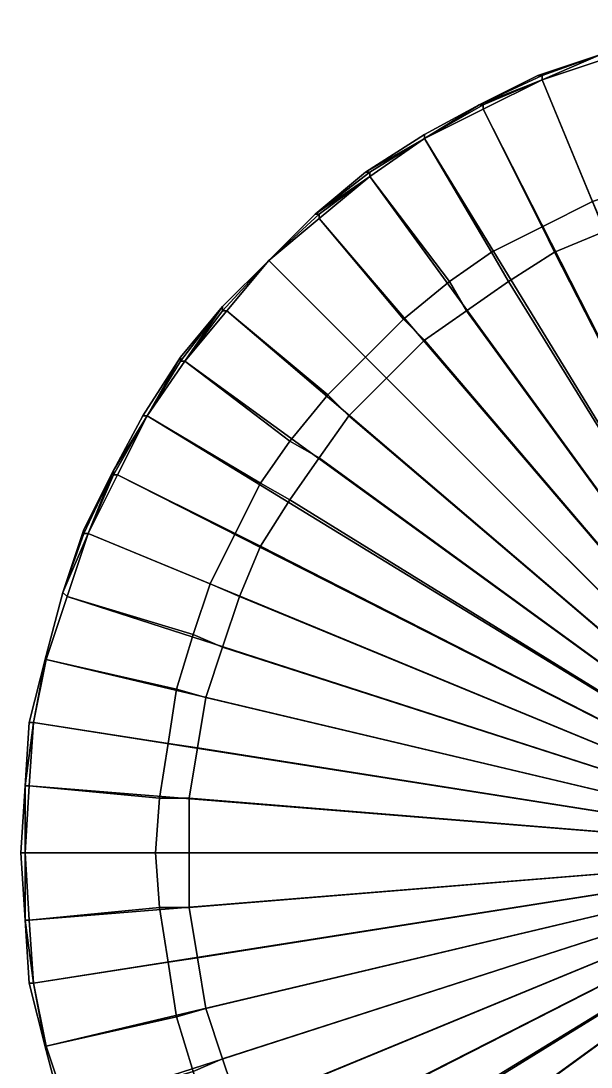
# Model space of a CAD drawing. Extents: x -0.07 to 0.07, y -0.02 to 0.076.
# Drawn here: x -0.02 to -0.00643, y -0.0051 to 0.0198 of the extents above; entities that cross this region are included whole.
import ezdxf

# ---------------------------------------------------------------- set-up
doc = ezdxf.new("R2010")
doc.units = 0
doc.layers.add('CHIP_2', color=7, linetype='CONTINUOUS')
doc.layers.add('ZYLINDER_REF', color=7, linetype='CONTINUOUS')

msp = doc.modelspace()

# ---------------------------------------------------------------- meshes
at = {"layer": 'CHIP_2'}
mesh = msp.add_polyface(dxfattribs=at)
corners = [(-0.0031, 0.0197), (-0.0031, 0.0197), (-0.0047, 0.0194), (-0.0047, 0.0194), (-0.0031, 0.0197), (-0.0047, 0.0194), (-0.0037, 0.0156), (-0.0039, 0.0163), (-0.0052, 0.0159), (-0.0049, 0.0152), (-0.0046, 0.0194), (-0.0061, 0.0189), (-0.0062, 0.019), (-0.0062, 0.019), (-0.0062, 0.019), (-0.0047, 0.0194, 0.0001), (-0.0062, 0.019, 0.0001), (-0.0047, 0.0194, 0.0001), (-0.0062, 0.019, 0.0001), (-0.0047, 0.0194, 0.0029), (-0.0062, 0.019, 0.0029), (-0.0047, 0.0194, 0.0029), (-0.0062, 0.019, 0.0029), (-0.0047, 0.0194, 0.003), (-0.0062, 0.019, 0.003), (-0.0047, 0.0194, 0.003), (-0.0062, 0.019, 0.003), (-0.0047, 0.0194, 0.003), (-0.0062, 0.019, 0.003), (-0.0046, 0.0194, 0.003), (-0.0061, 0.0189, 0.003), (-0.0039, 0.0163, 0.003), (-0.0052, 0.0159, 0.003), (-0.0037, 0.0156, 0.003), (-0.0049, 0.0152, 0.003), (-0.0064, 0.0155), (-0.0061, 0.0148), (-0.0076, 0.0184), (-0.0076, 0.0184), (-0.0076, 0.0184), (-0.0076, 0.0185), (-0.0077, 0.0185, 0.0001), (-0.0077, 0.0185, 0.0001), (-0.0077, 0.0185, 0.0029), (-0.0077, 0.0185, 0.0029), (-0.0076, 0.0185, 0.003), (-0.0076, 0.0184, 0.003), (-0.0076, 0.0184, 0.003), (-0.0076, 0.0184, 0.003), (-0.0064, 0.0155, 0.003), (-0.0061, 0.0148, 0.003), (-0.0076, 0.0149), (-0.0073, 0.0143), (-0.009, 0.0177), (-0.009, 0.0178), (-0.0091, 0.0178), (-0.009, 0.0178, 0.003), (-0.0091, 0.0178, 0.003), (-0.009, 0.0177, 0.003), (-0.0076, 0.0149, 0.003), (-0.0073, 0.0143, 0.003), (-0.0088, 0.0143), (-0.0084, 0.0136), (-0.0084, 0.0136, 0.003), (-0.0088, 0.0143, 0.003)]
mesh.append_faces([[corners[k] for k in face] for face in [(0, 1, 2, 3), (1, 4, 5, 2), (6, 7, 8, 9), (7, 10, 11, 8), (10, 3, 12, 11), (3, 2, 13, 12), (2, 5, 14, 13), (5, 15, 16, 14), (15, 17, 18, 16), (17, 19, 20, 18), (19, 21, 22, 20), (21, 23, 24, 22), (23, 25, 26, 24), (25, 27, 28, 26), (27, 29, 30, 28), (29, 31, 32, 30), (31, 33, 34, 32), (9, 8, 35, 36), (8, 11, 37, 35), (11, 12, 38, 37), (12, 13, 39, 38), (13, 14, 40, 39), (14, 16, 41, 40), (16, 18, 42, 41), (18, 20, 43, 42), (20, 22, 44, 43), (22, 24, 45, 44), (24, 26, 46, 45), (26, 28, 47, 46), (28, 30, 48, 47), (30, 32, 49, 48), (32, 34, 50, 49), (36, 35, 51, 52), (35, 37, 53, 51), (37, 38, 54, 53), (38, 39, 55, 54), (46, 47, 56, 57), (47, 48, 58, 56), (48, 49, 59, 58), (49, 50, 60, 59), (52, 51, 61, 62), (59, 60, 63, 64)]])
mesh = msp.add_polyface(dxfattribs=at)
corners = [(-0.0076, 0.0184), (-0.0076, 0.0185), (-0.0091, 0.0178), (-0.0091, 0.0178), (-0.0077, 0.0185, 0.0001), (-0.0091, 0.0178, 0.0001), (-0.0077, 0.0185, 0.0001), (-0.0091, 0.0178, 0.0001), (-0.0077, 0.0185, 0.0029), (-0.0091, 0.0178, 0.0029), (-0.0077, 0.0185, 0.0029), (-0.0091, 0.0178, 0.0029), (-0.0076, 0.0185, 0.003), (-0.0091, 0.0178, 0.003), (-0.0076, 0.0184, 0.003), (-0.0091, 0.0178, 0.003), (-0.0076, 0.0149), (-0.009, 0.0177), (-0.0104, 0.017), (-0.0088, 0.0143), (-0.009, 0.0178), (-0.0104, 0.017), (-0.0104, 0.017), (-0.0104, 0.017), (-0.0104, 0.017, 0.0001), (-0.0104, 0.0171, 0.0001), (-0.0104, 0.0171, 0.0029), (-0.0104, 0.017, 0.0029), (-0.0104, 0.017, 0.003), (-0.0104, 0.017, 0.003), (-0.009, 0.0178, 0.003), (-0.0104, 0.017, 0.003), (-0.009, 0.0177, 0.003), (-0.0104, 0.017, 0.003), (-0.0076, 0.0149, 0.003), (-0.0088, 0.0143, 0.003), (-0.0084, 0.0136), (-0.0098, 0.0136), (-0.0094, 0.0129), (-0.0117, 0.0161), (-0.0117, 0.0161), (-0.0117, 0.0161), (-0.0117, 0.0162), (-0.0118, 0.0162, 0.0001), (-0.0118, 0.0162, 0.0001), (-0.0118, 0.0162, 0.0029), (-0.0118, 0.0162, 0.0029), (-0.0117, 0.0162, 0.003), (-0.0117, 0.0161, 0.003), (-0.0117, 0.0161, 0.003), (-0.0117, 0.0161, 0.003), (-0.0098, 0.0136, 0.003), (-0.0084, 0.0136, 0.003), (-0.0094, 0.0129, 0.003), (-0.0109, 0.0127), (-0.0104, 0.0122), (-0.0129, 0.0151), (-0.0129, 0.0152), (-0.013, 0.0152), (-0.0129, 0.0152, 0.003), (-0.013, 0.0152, 0.003), (-0.0129, 0.0151, 0.003), (-0.0109, 0.0127, 0.003), (-0.0104, 0.0122, 0.003)]
mesh.append_faces([[corners[k] for k in face] for face in [(0, 1, 2, 3), (1, 4, 5, 2), (4, 6, 7, 5), (6, 8, 9, 7), (8, 10, 11, 9), (10, 12, 13, 11), (12, 14, 15, 13), (16, 17, 18, 19), (17, 20, 21, 18), (20, 3, 22, 21), (3, 2, 23, 22), (2, 5, 24, 23), (5, 7, 25, 24), (7, 9, 26, 25), (9, 11, 27, 26), (11, 13, 28, 27), (13, 15, 29, 28), (15, 30, 31, 29), (30, 32, 33, 31), (32, 34, 35, 33), (36, 19, 37, 38), (19, 18, 39, 37), (18, 21, 40, 39), (21, 22, 41, 40), (22, 23, 42, 41), (23, 24, 43, 42), (24, 25, 44, 43), (25, 26, 45, 44), (26, 27, 46, 45), (27, 28, 47, 46), (28, 29, 48, 47), (29, 31, 49, 48), (31, 33, 50, 49), (33, 35, 51, 50), (35, 52, 53, 51), (38, 37, 54, 55), (37, 39, 56, 54), (39, 40, 57, 56), (40, 41, 58, 57), (48, 49, 59, 60), (49, 50, 61, 59), (50, 51, 62, 61), (51, 53, 63, 62)]])
mesh = msp.add_polyface(dxfattribs=at)
corners = [(-0.0117, 0.0161), (-0.0117, 0.0162), (-0.013, 0.0152), (-0.013, 0.0152), (-0.0118, 0.0162, 0.0001), (-0.013, 0.0152, 0.0001), (-0.0118, 0.0162, 0.0001), (-0.013, 0.0152, 0.0001), (-0.0118, 0.0162, 0.0029), (-0.013, 0.0152, 0.0029), (-0.0118, 0.0162, 0.0029), (-0.013, 0.0152, 0.0029), (-0.0117, 0.0162, 0.003), (-0.013, 0.0152, 0.003), (-0.0117, 0.0161, 0.003), (-0.013, 0.0152, 0.003), (-0.0109, 0.0127), (-0.0129, 0.0151), (-0.0141, 0.0141), (-0.0118, 0.0118), (-0.0129, 0.0152), (-0.0141, 0.0141), (-0.0141, 0.0141), (-0.0141, 0.0141), (-0.0141, 0.0141, 0.0001), (-0.0141, 0.0141, 0.0001), (-0.0141, 0.0141, 0.0029), (-0.0141, 0.0141, 0.0029), (-0.0141, 0.0141, 0.003), (-0.0141, 0.0141, 0.003), (-0.0129, 0.0152, 0.003), (-0.0141, 0.0141, 0.003), (-0.0129, 0.0151, 0.003), (-0.0141, 0.0141, 0.003), (-0.0109, 0.0127, 0.003), (-0.0118, 0.0118, 0.003), (-0.0151, 0.0129), (-0.0127, 0.0109), (-0.0152, 0.0129), (-0.0152, 0.013), (-0.0152, 0.013), (-0.0152, 0.013, 0.0001), (-0.0152, 0.013, 0.0001), (-0.0152, 0.013, 0.0029), (-0.0152, 0.013, 0.0029), (-0.0152, 0.013, 0.003), (-0.0152, 0.013, 0.003), (-0.0152, 0.0129, 0.003), (-0.0151, 0.0129, 0.003), (-0.0127, 0.0109, 0.003), (-0.0161, 0.0117), (-0.0161, 0.0117), (-0.0162, 0.0117), (-0.0162, 0.0118, 0.0001), (-0.0162, 0.0118, 0.0001), (-0.0162, 0.0118, 0.0029), (-0.0162, 0.0118, 0.0029), (-0.0162, 0.0117, 0.003), (-0.0161, 0.0117, 0.003), (-0.0161, 0.0117, 0.003)]
mesh.append_faces([[corners[k] for k in face] for face in [(0, 1, 2, 3), (1, 4, 5, 2), (4, 6, 7, 5), (6, 8, 9, 7), (8, 10, 11, 9), (10, 12, 13, 11), (12, 14, 15, 13), (16, 17, 18, 19), (17, 20, 21, 18), (20, 3, 22, 21), (3, 2, 23, 22), (2, 5, 24, 23), (5, 7, 25, 24), (7, 9, 26, 25), (9, 11, 27, 26), (11, 13, 28, 27), (13, 15, 29, 28), (15, 30, 31, 29), (30, 32, 33, 31), (32, 34, 35, 33), (19, 18, 36, 37), (18, 21, 38, 36), (21, 22, 39, 38), (22, 23, 40, 39), (23, 24, 41, 40), (24, 25, 42, 41), (25, 26, 43, 42), (26, 27, 44, 43), (27, 28, 45, 44), (28, 29, 46, 45), (29, 31, 47, 46), (31, 33, 48, 47), (33, 35, 49, 48), (38, 39, 50, 51), (39, 40, 52, 50), (40, 41, 53, 52), (41, 42, 54, 53), (42, 43, 55, 54), (43, 44, 56, 55), (44, 45, 57, 56), (45, 46, 58, 57), (46, 47, 59, 58)]])
mesh = msp.add_polyface(dxfattribs=at)
corners = [(0, 0), (0, 0.016), (-0.0013, 0.016), (0, 0.016, 0.003), (0, 0, 0.003), (-0.0013, 0.016, 0.003), (-0.0025, 0.0158), (-0.0025, 0.0158, 0.003), (-0.0037, 0.0156), (-0.0037, 0.0156, 0.003), (-0.0049, 0.0152), (-0.0049, 0.0152, 0.003), (-0.0061, 0.0148), (-0.0061, 0.0148, 0.003), (-0.0073, 0.0143), (-0.0073, 0.0143, 0.003), (-0.0084, 0.0136), (-0.0084, 0.0136, 0.003), (-0.0094, 0.0129), (-0.0094, 0.0129, 0.003), (-0.0104, 0.0122), (-0.0104, 0.0122, 0.003), (-0.0113, 0.0113), (-0.0109, 0.0127), (-0.0118, 0.0118), (-0.0109, 0.0127, 0.003), (-0.0113, 0.0113, 0.003), (-0.0118, 0.0118, 0.003), (-0.0122, 0.0104), (-0.0122, 0.0104, 0.003), (-0.0127, 0.0109, 0.003), (-0.0129, 0.0094), (-0.0129, 0.0094, 0.003), (-0.0136, 0.0084), (-0.0136, 0.0084, 0.003), (-0.0143, 0.0073), (-0.0143, 0.0073, 0.003), (-0.0148, 0.0061), (-0.0148, 0.0061, 0.003), (-0.0152, 0.0049), (-0.0152, 0.0049, 0.003), (-0.0156, 0.0037), (-0.0156, 0.0037, 0.003), (-0.0158, 0.0025), (-0.0158, 0.0025, 0.003), (-0.016, 0.0013), (-0.016, 0.0013, 0.003), (-0.016, 0), (-0.016, 0, 0.003)]
mesh.append_faces([[corners[k] for k in face] for face in [(0, 1, 2, 2), (3, 4, 5, 5), (0, 2, 6, 6), (5, 4, 7, 7), (0, 6, 8, 8), (7, 4, 9, 9), (0, 8, 10, 10), (9, 4, 11, 11), (0, 10, 12, 12), (11, 4, 13, 13), (0, 12, 14, 14), (13, 4, 15, 15), (0, 14, 16, 16), (15, 4, 17, 17), (0, 16, 18, 18), (17, 4, 19, 19), (0, 18, 20, 20), (19, 4, 21, 21), (0, 20, 22, 22), (20, 23, 24, 22), (25, 21, 26, 27), (21, 4, 26, 26), (0, 22, 28, 28), (27, 26, 29, 30), (26, 4, 29, 29), (0, 28, 31, 31), (29, 4, 32, 32), (0, 31, 33, 33), (32, 4, 34, 34), (0, 33, 35, 35), (34, 4, 36, 36), (0, 35, 37, 37), (36, 4, 38, 38), (0, 37, 39, 39), (38, 4, 40, 40), (0, 39, 41, 41), (40, 4, 42, 42), (0, 41, 43, 43), (42, 4, 44, 44), (0, 43, 45, 45), (44, 4, 46, 46), (0, 45, 47, 47), (46, 4, 48, 48)]])
mesh = msp.add_polyface(dxfattribs=at)
corners = [(-0.0113, 0.0113), (-0.0118, 0.0118), (-0.0127, 0.0109), (-0.0122, 0.0104), (-0.0136, 0.0098), (-0.0129, 0.0094), (-0.0151, 0.0129), (-0.0161, 0.0117), (-0.0152, 0.0129), (-0.0161, 0.0117), (-0.0152, 0.0129, 0.003), (-0.0151, 0.0129, 0.003), (-0.0161, 0.0117, 0.003), (-0.0161, 0.0117, 0.003), (-0.0127, 0.0109, 0.003), (-0.0136, 0.0098, 0.003), (-0.0122, 0.0104, 0.003), (-0.0129, 0.0094, 0.003), (-0.0143, 0.0088), (-0.0136, 0.0084), (-0.017, 0.0104), (-0.017, 0.0104), (-0.0161, 0.0117), (-0.017, 0.0104), (-0.0162, 0.0117), (-0.017, 0.0104), (-0.0162, 0.0118, 0.0001), (-0.017, 0.0104, 0.0001), (-0.0162, 0.0118, 0.0001), (-0.0171, 0.0104, 0.0001), (-0.0162, 0.0118, 0.0029), (-0.0171, 0.0104, 0.0029), (-0.0162, 0.0118, 0.0029), (-0.017, 0.0104, 0.0029), (-0.0162, 0.0117, 0.003), (-0.017, 0.0104, 0.003), (-0.0161, 0.0117, 0.003), (-0.017, 0.0104, 0.003), (-0.017, 0.0104, 0.003), (-0.017, 0.0104, 0.003), (-0.0143, 0.0088, 0.003), (-0.0136, 0.0084, 0.003), (-0.0149, 0.0076), (-0.0143, 0.0073), (-0.0177, 0.009), (-0.0149, 0.0076, 0.003), (-0.0177, 0.009, 0.003), (-0.0143, 0.0073, 0.003), (-0.0155, 0.0064), (-0.0148, 0.0061), (-0.0184, 0.0076), (-0.0155, 0.0064, 0.003), (-0.0184, 0.0076, 0.003), (-0.0148, 0.0061, 0.003), (-0.0159, 0.0052), (-0.0152, 0.0049), (-0.0189, 0.0061), (-0.0159, 0.0052, 0.003), (-0.0189, 0.0061, 0.003), (-0.0152, 0.0049, 0.003), (-0.0163, 0.0039), (-0.0156, 0.0037), (-0.0156, 0.0037, 0.003), (-0.0163, 0.0039, 0.003), (-0.0165, 0.0026), (-0.0158, 0.0025), (-0.0158, 0.0025, 0.003), (-0.0165, 0.0026, 0.003), (-0.0167, 0.0013), (-0.016, 0.0013), (-0.016, 0.0013, 0.003), (-0.0167, 0.0013, 0.003), (-0.0168, 0), (-0.016, 0), (-0.016, 0, 0.003), (-0.0168, 0, 0.003)]
mesh.append_faces([[corners[k] for k in face] for face in [(0, 1, 2, 3), (3, 2, 4, 5), (2, 6, 7, 4), (6, 8, 9, 7), (10, 11, 12, 13), (11, 14, 15, 12), (14, 16, 17, 15), (5, 4, 18, 19), (4, 7, 20, 18), (7, 9, 21, 20), (9, 22, 23, 21), (22, 24, 25, 23), (24, 26, 27, 25), (26, 28, 29, 27), (28, 30, 31, 29), (30, 32, 33, 31), (32, 34, 35, 33), (34, 36, 37, 35), (36, 13, 38, 37), (13, 12, 39, 38), (12, 15, 40, 39), (15, 17, 41, 40), (19, 18, 42, 43), (18, 20, 44, 42), (39, 40, 45, 46), (40, 41, 47, 45), (43, 42, 48, 49), (42, 44, 50, 48), (46, 45, 51, 52), (45, 47, 53, 51), (49, 48, 54, 55), (48, 50, 56, 54), (52, 51, 57, 58), (51, 53, 59, 57), (55, 54, 60, 61), (57, 59, 62, 63), (61, 60, 64, 65), (63, 62, 66, 67), (65, 64, 68, 69), (67, 66, 70, 71), (69, 68, 72, 73), (71, 70, 74, 75)]])
mesh = msp.add_polyface(dxfattribs=at)
corners = [(-0.017, 0.0104), (-0.017, 0.0104), (-0.0178, 0.009), (-0.0177, 0.009), (-0.017, 0.0104), (-0.0178, 0.0091), (-0.017, 0.0104), (-0.0178, 0.0091), (-0.017, 0.0104, 0.0001), (-0.0178, 0.0091, 0.0001), (-0.0171, 0.0104, 0.0001), (-0.0178, 0.0091, 0.0001), (-0.0171, 0.0104, 0.0029), (-0.0178, 0.0091, 0.0029), (-0.017, 0.0104, 0.0029), (-0.0178, 0.0091, 0.0029), (-0.017, 0.0104, 0.003), (-0.0178, 0.0091, 0.003), (-0.017, 0.0104, 0.003), (-0.0178, 0.0091, 0.003), (-0.017, 0.0104, 0.003), (-0.0178, 0.009, 0.003), (-0.017, 0.0104, 0.003), (-0.0177, 0.009, 0.003), (-0.0184, 0.0076), (-0.0184, 0.0076), (-0.0184, 0.0076), (-0.0185, 0.0076), (-0.0185, 0.0077, 0.0001), (-0.0185, 0.0077, 0.0001), (-0.0185, 0.0077, 0.0029), (-0.0185, 0.0077, 0.0029), (-0.0185, 0.0076, 0.003), (-0.0184, 0.0076, 0.003), (-0.0184, 0.0076, 0.003), (-0.0184, 0.0076, 0.003), (-0.019, 0.0062), (-0.0189, 0.0061), (-0.019, 0.0062), (-0.019, 0.0062), (-0.019, 0.0062, 0.0001), (-0.019, 0.0062, 0.0001), (-0.019, 0.0062, 0.0029), (-0.019, 0.0062, 0.0029), (-0.019, 0.0062, 0.003), (-0.019, 0.0062, 0.003), (-0.019, 0.0062, 0.003), (-0.0189, 0.0061, 0.003), (-0.0194, 0.0047), (-0.0194, 0.0046), (-0.0194, 0.0047), (-0.0194, 0.0047), (-0.0194, 0.0047, 0.0001), (-0.0194, 0.0047, 0.0001), (-0.0194, 0.0047, 0.0029), (-0.0194, 0.0047, 0.0029), (-0.0194, 0.0047, 0.003), (-0.0194, 0.0047, 0.003), (-0.0194, 0.0047, 0.003)]
mesh.append_faces([[corners[k] for k in face] for face in [(0, 1, 2, 3), (1, 4, 5, 2), (4, 6, 7, 5), (6, 8, 9, 7), (8, 10, 11, 9), (10, 12, 13, 11), (12, 14, 15, 13), (14, 16, 17, 15), (16, 18, 19, 17), (18, 20, 21, 19), (20, 22, 23, 21), (3, 2, 24, 25), (2, 5, 26, 24), (5, 7, 27, 26), (7, 9, 28, 27), (9, 11, 29, 28), (11, 13, 30, 29), (13, 15, 31, 30), (15, 17, 32, 31), (17, 19, 33, 32), (19, 21, 34, 33), (21, 23, 35, 34), (25, 24, 36, 37), (24, 26, 38, 36), (26, 27, 39, 38), (27, 28, 40, 39), (28, 29, 41, 40), (29, 30, 42, 41), (30, 31, 43, 42), (31, 32, 44, 43), (32, 33, 45, 44), (33, 34, 46, 45), (34, 35, 47, 46), (37, 36, 48, 49), (36, 38, 50, 48), (38, 39, 51, 50), (39, 40, 52, 51), (40, 41, 53, 52), (41, 42, 54, 53), (42, 43, 55, 54), (43, 44, 56, 55), (44, 45, 57, 56), (45, 46, 58, 57)]])
mesh = msp.add_polyface(dxfattribs=at)
corners = [(-0.0159, 0.0052), (-0.0189, 0.0061), (-0.0194, 0.0046), (-0.0163, 0.0039), (-0.019, 0.0062, 0.003), (-0.0189, 0.0061, 0.003), (-0.0194, 0.0046, 0.003), (-0.0194, 0.0047, 0.003), (-0.0159, 0.0052, 0.003), (-0.0163, 0.0039, 0.003), (-0.0197, 0.0031), (-0.0165, 0.0026), (-0.0194, 0.0047), (-0.0197, 0.0031), (-0.0194, 0.0047), (-0.0197, 0.0031), (-0.0194, 0.0047), (-0.0197, 0.0031), (-0.0194, 0.0047, 0.0001), (-0.0197, 0.0031, 0.0001), (-0.0194, 0.0047, 0.0001), (-0.0198, 0.0031, 0.0001), (-0.0194, 0.0047, 0.0029), (-0.0198, 0.0031, 0.0029), (-0.0194, 0.0047, 0.0029), (-0.0197, 0.0031, 0.0029), (-0.0194, 0.0047, 0.003), (-0.0197, 0.0031, 0.003), (-0.0194, 0.0047, 0.003), (-0.0197, 0.0031, 0.003), (-0.0197, 0.0031, 0.003), (-0.0197, 0.0031, 0.003), (-0.0165, 0.0026, 0.003), (-0.0198, 0.0016), (-0.0167, 0.0013), (-0.0199, 0.0016), (-0.0199, 0.0016), (-0.0199, 0.0016), (-0.0199, 0.0016, 0.0001), (-0.0199, 0.0016, 0.0001), (-0.0199, 0.0016, 0.0029), (-0.0199, 0.0016, 0.0029), (-0.0199, 0.0016, 0.003), (-0.0199, 0.0016, 0.003), (-0.0199, 0.0016, 0.003), (-0.0198, 0.0016, 0.003), (-0.0167, 0.0013, 0.003), (-0.0199, 0), (-0.0168, 0), (-0.0199, 0), (-0.02, 0), (-0.02, 0), (-0.02, 0, 0.0001), (-0.02, 0, 0.0001), (-0.02, 0, 0.0029), (-0.02, 0, 0.0029), (-0.02, 0, 0.003), (-0.02, 0, 0.003), (-0.0199, 0, 0.003), (-0.0199, 0, 0.003), (-0.0168, 0, 0.003)]
mesh.append_faces([[corners[k] for k in face] for face in [(0, 1, 2, 3), (4, 5, 6, 7), (5, 8, 9, 6), (3, 2, 10, 11), (2, 12, 13, 10), (12, 14, 15, 13), (14, 16, 17, 15), (16, 18, 19, 17), (18, 20, 21, 19), (20, 22, 23, 21), (22, 24, 25, 23), (24, 26, 27, 25), (26, 28, 29, 27), (28, 7, 30, 29), (7, 6, 31, 30), (6, 9, 32, 31), (11, 10, 33, 34), (10, 13, 35, 33), (13, 15, 36, 35), (15, 17, 37, 36), (17, 19, 38, 37), (19, 21, 39, 38), (21, 23, 40, 39), (23, 25, 41, 40), (25, 27, 42, 41), (27, 29, 43, 42), (29, 30, 44, 43), (30, 31, 45, 44), (31, 32, 46, 45), (34, 33, 47, 48), (33, 35, 49, 47), (35, 36, 50, 49), (36, 37, 51, 50), (37, 38, 52, 51), (38, 39, 53, 52), (39, 40, 54, 53), (40, 41, 55, 54), (41, 42, 56, 55), (42, 43, 57, 56), (43, 44, 58, 57), (44, 45, 59, 58), (45, 46, 60, 59)]])
mesh = msp.add_polyface(dxfattribs=at)
corners = [(-0.016, 0), (-0.0168, 0), (-0.0167, -0.0013), (-0.016, -0.0013), (-0.0199, 0), (-0.0198, -0.0016), (-0.0199, 0), (-0.0199, -0.0016), (-0.02, 0), (-0.0199, -0.0016), (-0.02, 0), (-0.0199, -0.0016), (-0.02, 0, 0.0001), (-0.0199, -0.0016, 0.0001), (-0.02, 0, 0.0001), (-0.0199, -0.0016, 0.0001), (-0.02, 0, 0.0029), (-0.0199, -0.0016, 0.0029), (-0.02, 0, 0.0029), (-0.0199, -0.0016, 0.0029), (-0.02, 0, 0.003), (-0.0199, -0.0016, 0.003), (-0.02, 0, 0.003), (-0.0199, -0.0016, 0.003), (-0.0199, 0, 0.003), (-0.0199, -0.0016, 0.003), (-0.0199, 0, 0.003), (-0.0198, -0.0016, 0.003), (-0.0168, 0, 0.003), (-0.0167, -0.0013, 0.003), (-0.016, 0, 0.003), (-0.016, -0.0013, 0.003), (-0.0165, -0.0026), (-0.0158, -0.0025), (-0.0197, -0.0031), (-0.0197, -0.0031), (-0.0197, -0.0031), (-0.0197, -0.0031), (-0.0197, -0.0031, 0.0001), (-0.0198, -0.0031, 0.0001), (-0.0198, -0.0031, 0.0029), (-0.0197, -0.0031, 0.0029), (-0.0197, -0.0031, 0.003), (-0.0197, -0.0031, 0.003), (-0.0197, -0.0031, 0.003), (-0.0197, -0.0031, 0.003), (-0.0165, -0.0026, 0.003), (-0.0158, -0.0025, 0.003), (-0.0163, -0.0039), (-0.0156, -0.0037), (-0.0194, -0.0046), (-0.0194, -0.0047), (-0.0194, -0.0047, 0.0001), (-0.0194, -0.0047), (-0.0194, -0.0047, 0.0001), (-0.0194, -0.0047, 0.0029), (-0.0194, -0.0047, 0.0029), (-0.0194, -0.0047, 0.003), (-0.0194, -0.0047, 0.003), (-0.0194, -0.0047, 0.003), (-0.0194, -0.0046, 0.003), (-0.0163, -0.0039, 0.003), (-0.0156, -0.0037, 0.003)]
mesh.append_faces([[corners[k] for k in face] for face in [(0, 1, 2, 3), (1, 4, 5, 2), (4, 6, 7, 5), (6, 8, 9, 7), (8, 10, 11, 9), (10, 12, 13, 11), (12, 14, 15, 13), (14, 16, 17, 15), (16, 18, 19, 17), (18, 20, 21, 19), (20, 22, 23, 21), (22, 24, 25, 23), (24, 26, 27, 25), (26, 28, 29, 27), (28, 30, 31, 29), (3, 2, 32, 33), (2, 5, 34, 32), (5, 7, 35, 34), (7, 9, 36, 35), (9, 11, 37, 36), (11, 13, 38, 37), (13, 15, 39, 38), (15, 17, 40, 39), (17, 19, 41, 40), (19, 21, 42, 41), (21, 23, 43, 42), (23, 25, 44, 43), (25, 27, 45, 44), (27, 29, 46, 45), (29, 31, 47, 46), (33, 32, 48, 49), (32, 34, 50, 48), (34, 35, 51, 50), (37, 38, 52, 53), (38, 39, 54, 52), (39, 40, 55, 54), (40, 41, 56, 55), (41, 42, 57, 56), (42, 43, 58, 57), (43, 44, 59, 58), (44, 45, 60, 59), (45, 46, 61, 60), (46, 47, 62, 61)]])
mesh = msp.add_polyface(dxfattribs=at)
corners = [(0, 0), (-0.016, 0), (-0.016, -0.0013), (-0.016, 0, 0.003), (0, 0, 0.003), (-0.016, -0.0013, 0.003), (-0.0158, -0.0025), (-0.0158, -0.0025, 0.003), (-0.0156, -0.0037), (-0.0156, -0.0037, 0.003), (-0.0152, -0.0049), (-0.0152, -0.0049, 0.003), (-0.0148, -0.0061), (-0.0148, -0.0061, 0.003), (-0.0143, -0.0073), (-0.0143, -0.0073, 0.003), (-0.0136, -0.0084), (-0.0136, -0.0084, 0.003), (-0.0129, -0.0094), (-0.0129, -0.0094, 0.003), (-0.0122, -0.0104), (-0.0122, -0.0104, 0.003), (-0.0113, -0.0113), (-0.0127, -0.0109), (-0.0118, -0.0118), (-0.0127, -0.0109, 0.003), (-0.0113, -0.0113, 0.003), (-0.0118, -0.0118, 0.003), (-0.0104, -0.0122), (-0.0104, -0.0122, 0.003), (-0.0109, -0.0127, 0.003), (-0.0094, -0.0129), (-0.0094, -0.0129, 0.003), (-0.0084, -0.0136), (-0.0084, -0.0136, 0.003), (-0.0073, -0.0143), (-0.0073, -0.0143, 0.003), (-0.0061, -0.0148), (-0.0061, -0.0148, 0.003), (-0.0049, -0.0152), (-0.0049, -0.0152, 0.003), (-0.0037, -0.0156), (-0.0037, -0.0156, 0.003), (-0.0025, -0.0158), (-0.0025, -0.0158, 0.003), (-0.0013, -0.016), (-0.0013, -0.016, 0.003), (0, -0.016), (0, -0.016, 0.003)]
mesh.append_faces([[corners[k] for k in face] for face in [(0, 1, 2, 2), (3, 4, 5, 5), (0, 2, 6, 6), (5, 4, 7, 7), (0, 6, 8, 8), (7, 4, 9, 9), (0, 8, 10, 10), (9, 4, 11, 11), (0, 10, 12, 12), (11, 4, 13, 13), (0, 12, 14, 14), (13, 4, 15, 15), (0, 14, 16, 16), (15, 4, 17, 17), (0, 16, 18, 18), (17, 4, 19, 19), (0, 18, 20, 20), (19, 4, 21, 21), (0, 20, 22, 22), (20, 23, 24, 22), (25, 21, 26, 27), (21, 4, 26, 26), (0, 22, 28, 28), (27, 26, 29, 30), (26, 4, 29, 29), (0, 28, 31, 31), (29, 4, 32, 32), (0, 31, 33, 33), (32, 4, 34, 34), (0, 33, 35, 35), (34, 4, 36, 36), (0, 35, 37, 37), (36, 4, 38, 38), (0, 37, 39, 39), (38, 4, 40, 40), (0, 39, 41, 41), (40, 4, 42, 42), (0, 41, 43, 43), (42, 4, 44, 44), (0, 43, 45, 45), (44, 4, 46, 46), (0, 45, 47, 47), (46, 4, 48, 48)]])
mesh = msp.add_polyface(dxfattribs=at)
corners = [(-0.0197, -0.0031), (-0.0197, -0.0031), (-0.0194, -0.0047), (-0.0194, -0.0047), (-0.0197, -0.0031), (-0.0194, -0.0047), (-0.0156, -0.0037), (-0.0163, -0.0039), (-0.0159, -0.0052), (-0.0152, -0.0049), (-0.0194, -0.0046), (-0.0189, -0.0061), (-0.019, -0.0062), (-0.019, -0.0062), (-0.019, -0.0062), (-0.0194, -0.0047, 0.0001), (-0.019, -0.0062, 0.0001), (-0.0194, -0.0047, 0.0001), (-0.019, -0.0062, 0.0001), (-0.0194, -0.0047, 0.0029), (-0.019, -0.0062, 0.0029), (-0.0194, -0.0047, 0.0029), (-0.019, -0.0062, 0.0029), (-0.0194, -0.0047, 0.003), (-0.019, -0.0062, 0.003), (-0.0194, -0.0047, 0.003), (-0.019, -0.0062, 0.003), (-0.0194, -0.0047, 0.003), (-0.019, -0.0062, 0.003), (-0.0194, -0.0046, 0.003), (-0.0189, -0.0061, 0.003), (-0.0163, -0.0039, 0.003), (-0.0159, -0.0052, 0.003), (-0.0156, -0.0037, 0.003), (-0.0152, -0.0049, 0.003), (-0.0155, -0.0064), (-0.0148, -0.0061), (-0.0184, -0.0076), (-0.0184, -0.0076), (-0.0184, -0.0076), (-0.0185, -0.0076), (-0.0185, -0.0077, 0.0001), (-0.0185, -0.0077, 0.0001), (-0.0185, -0.0077, 0.0029), (-0.0185, -0.0077, 0.0029), (-0.0185, -0.0076, 0.003), (-0.0184, -0.0076, 0.003), (-0.0184, -0.0076, 0.003), (-0.0184, -0.0076, 0.003), (-0.0155, -0.0064, 0.003), (-0.0148, -0.0061, 0.003), (-0.0149, -0.0076), (-0.0143, -0.0073), (-0.0177, -0.009), (-0.0178, -0.009), (-0.0178, -0.0091), (-0.0178, -0.009, 0.003), (-0.0178, -0.0091, 0.003), (-0.0177, -0.009, 0.003), (-0.0149, -0.0076, 0.003), (-0.0143, -0.0073, 0.003), (-0.0143, -0.0088), (-0.0136, -0.0084), (-0.0136, -0.0084, 0.003), (-0.0143, -0.0088, 0.003)]
mesh.append_faces([[corners[k] for k in face] for face in [(0, 1, 2, 3), (1, 4, 5, 2), (6, 7, 8, 9), (7, 10, 11, 8), (10, 3, 12, 11), (3, 2, 13, 12), (2, 5, 14, 13), (5, 15, 16, 14), (15, 17, 18, 16), (17, 19, 20, 18), (19, 21, 22, 20), (21, 23, 24, 22), (23, 25, 26, 24), (25, 27, 28, 26), (27, 29, 30, 28), (29, 31, 32, 30), (31, 33, 34, 32), (9, 8, 35, 36), (8, 11, 37, 35), (11, 12, 38, 37), (12, 13, 39, 38), (13, 14, 40, 39), (14, 16, 41, 40), (16, 18, 42, 41), (18, 20, 43, 42), (20, 22, 44, 43), (22, 24, 45, 44), (24, 26, 46, 45), (26, 28, 47, 46), (28, 30, 48, 47), (30, 32, 49, 48), (32, 34, 50, 49), (36, 35, 51, 52), (35, 37, 53, 51), (37, 38, 54, 53), (38, 39, 55, 54), (46, 47, 56, 57), (47, 48, 58, 56), (48, 49, 59, 58), (49, 50, 60, 59), (52, 51, 61, 62), (59, 60, 63, 64)]])
at = {"layer": 'ZYLINDER_REF'}
mesh = msp.add_polyface(dxfattribs=at)
corners = [(-0.0031, 0.0197, -0.0015), (-0.0031, 0.0197, -0.0015), (-0.0047, 0.0194, -0.0015), (-0.0047, 0.0194, -0.0015), (-0.0031, 0.0197, -0.0015), (-0.0047, 0.0194, -0.0015), (-0.0031, 0.0197, -0.0014), (-0.0047, 0.0194, -0.0014), (-0.0031, 0.0198, -0.0014), (-0.0047, 0.0194, -0.0014), (-0.0031, 0.0198, 0.0014), (-0.0047, 0.0194, 0.0014), (-0.0031, 0.0197, 0.0014), (-0.0047, 0.0194, 0.0014), (0, 0, -0.0015), (-0.0046, 0.0194, -0.0015), (-0.0061, 0.0189, -0.0015), (-0.0062, 0.019, -0.0015), (-0.0062, 0.019, -0.0015), (-0.0062, 0.019, -0.0015), (-0.0062, 0.019, -0.0014), (-0.0062, 0.019, -0.0014), (-0.0062, 0.019, 0.0014), (-0.0062, 0.019, 0.0014), (-0.0047, 0.0194, 0.0015), (-0.0062, 0.019, 0.0015), (-0.0047, 0.0194, 0.0015), (-0.0062, 0.019, 0.0015), (-0.0047, 0.0194, 0.0015), (-0.0062, 0.019, 0.0015), (-0.0046, 0.0194, 0.0015), (-0.0061, 0.0189, 0.0015), (0, 0, 0.0015), (-0.0076, 0.0184, -0.0015), (-0.0076, 0.0184, -0.0015), (-0.0076, 0.0184, -0.0015), (-0.0076, 0.0185, -0.0015), (-0.0077, 0.0185, -0.0014), (-0.0077, 0.0185, -0.0014), (-0.0077, 0.0185, 0.0014), (-0.0077, 0.0185, 0.0014), (-0.0076, 0.0185, 0.0015), (-0.0076, 0.0184, 0.0015), (-0.0076, 0.0184, 0.0015), (-0.0076, 0.0184, 0.0015)]
mesh.append_faces([[corners[k] for k in face] for face in [(0, 1, 2, 3), (1, 4, 5, 2), (4, 6, 7, 5), (6, 8, 9, 7), (8, 10, 11, 9), (10, 12, 13, 11), (14, 15, 16, 16), (15, 3, 17, 16), (3, 2, 18, 17), (2, 5, 19, 18), (5, 7, 20, 19), (7, 9, 21, 20), (9, 11, 22, 21), (11, 13, 23, 22), (13, 24, 25, 23), (24, 26, 27, 25), (26, 28, 29, 27), (28, 30, 31, 29), (30, 32, 31, 31), (14, 16, 33, 33), (16, 17, 34, 33), (17, 18, 35, 34), (18, 19, 36, 35), (19, 20, 37, 36), (20, 21, 38, 37), (21, 22, 39, 38), (22, 23, 40, 39), (23, 25, 41, 40), (25, 27, 42, 41), (27, 29, 43, 42), (29, 31, 44, 43), (31, 32, 44, 44)]])
mesh = msp.add_polyface(dxfattribs=at)
corners = [(-0.0076, 0.0184, -0.0015), (-0.0076, 0.0184, -0.0015), (-0.009, 0.0178, -0.0015), (-0.009, 0.0177, -0.0015), (-0.0076, 0.0184, -0.0015), (-0.0091, 0.0178, -0.0015), (-0.0076, 0.0185, -0.0015), (-0.0091, 0.0178, -0.0015), (-0.0077, 0.0185, -0.0014), (-0.0091, 0.0178, -0.0014), (-0.0077, 0.0185, -0.0014), (-0.0091, 0.0178, -0.0014), (-0.0077, 0.0185, 0.0014), (-0.0091, 0.0178, 0.0014), (-0.0077, 0.0185, 0.0014), (-0.0091, 0.0178, 0.0014), (-0.0076, 0.0185, 0.0015), (-0.0091, 0.0178, 0.0015), (-0.0076, 0.0184, 0.0015), (-0.0091, 0.0178, 0.0015), (-0.0076, 0.0184, 0.0015), (-0.009, 0.0178, 0.0015), (-0.0076, 0.0184, 0.0015), (-0.009, 0.0177, 0.0015), (-0.0104, 0.017, -0.0015), (-0.0104, 0.017, -0.0015), (-0.0104, 0.017, -0.0015), (-0.0104, 0.017, -0.0015), (-0.0104, 0.017, -0.0014), (-0.0104, 0.0171, -0.0014), (-0.0104, 0.0171, 0.0014), (-0.0104, 0.017, 0.0014), (-0.0104, 0.017, 0.0015), (-0.0104, 0.017, 0.0015), (-0.0104, 0.017, 0.0015), (-0.0104, 0.017, 0.0015), (-0.0117, 0.0161, -0.0015), (-0.0117, 0.0161, -0.0015), (-0.0117, 0.0161, -0.0015), (-0.0117, 0.0162, -0.0015), (-0.0118, 0.0162, -0.0014), (-0.0118, 0.0162, -0.0014), (-0.0118, 0.0162, 0.0014), (-0.0118, 0.0162, 0.0014), (-0.0117, 0.0162, 0.0015), (-0.0117, 0.0161, 0.0015), (-0.0117, 0.0161, 0.0015), (-0.0117, 0.0161, 0.0015)]
mesh.append_faces([[corners[k] for k in face] for face in [(0, 1, 2, 3), (1, 4, 5, 2), (4, 6, 7, 5), (6, 8, 9, 7), (8, 10, 11, 9), (10, 12, 13, 11), (12, 14, 15, 13), (14, 16, 17, 15), (16, 18, 19, 17), (18, 20, 21, 19), (20, 22, 23, 21), (3, 2, 24, 25), (2, 5, 26, 24), (5, 7, 27, 26), (7, 9, 28, 27), (9, 11, 29, 28), (11, 13, 30, 29), (13, 15, 31, 30), (15, 17, 32, 31), (17, 19, 33, 32), (19, 21, 34, 33), (21, 23, 35, 34), (25, 24, 36, 37), (24, 26, 38, 36), (26, 27, 39, 38), (27, 28, 40, 39), (28, 29, 41, 40), (29, 30, 42, 41), (30, 31, 43, 42), (31, 32, 44, 43), (32, 33, 45, 44), (33, 34, 46, 45), (34, 35, 47, 46)]])
mesh = msp.add_polyface(dxfattribs=at)
corners = [(0, 0, -0.0015), (-0.0076, 0.0184, -0.0015), (-0.009, 0.0177, -0.0015), (-0.0076, 0.0184, 0.0015), (0, 0, 0.0015), (-0.009, 0.0177, 0.0015), (-0.0104, 0.017, -0.0015), (-0.0104, 0.017, 0.0015), (-0.0117, 0.0161, -0.0015), (-0.0117, 0.0161, 0.0015), (-0.0129, 0.0151, -0.0015), (-0.0129, 0.0151, 0.0015), (-0.0141, 0.0141, -0.0015), (-0.0141, 0.0141, 0.0015), (-0.0141, 0.0141, -0.0015), (-0.0152, 0.0129, -0.0015), (-0.0151, 0.0129, -0.0015), (-0.0161, 0.0117, -0.0015), (-0.0161, 0.0117, -0.0015), (-0.0152, 0.013, -0.0015), (-0.0161, 0.0117, -0.0015), (-0.0152, 0.013, -0.0015), (-0.0162, 0.0117, -0.0015), (-0.0152, 0.013, -0.0014), (-0.0162, 0.0118, -0.0014), (-0.0152, 0.013, -0.0014), (-0.0162, 0.0118, -0.0014), (-0.0152, 0.013, 0.0014), (-0.0162, 0.0118, 0.0014), (-0.0152, 0.013, 0.0014), (-0.0162, 0.0118, 0.0014), (-0.0152, 0.013, 0.0015), (-0.0162, 0.0117, 0.0015), (-0.0152, 0.013, 0.0015), (-0.0161, 0.0117, 0.0015), (-0.0152, 0.0129, 0.0015), (-0.0161, 0.0117, 0.0015), (-0.0151, 0.0129, 0.0015), (-0.0161, 0.0117, 0.0015), (-0.017, 0.0104, -0.0015), (-0.017, 0.0104, -0.0015), (-0.017, 0.0104, -0.0015), (-0.017, 0.0104, -0.0015), (-0.017, 0.0104, -0.0014), (-0.0171, 0.0104, -0.0014), (-0.0171, 0.0104, 0.0014), (-0.017, 0.0104, 0.0014), (-0.017, 0.0104, 0.0015), (-0.017, 0.0104, 0.0015), (-0.017, 0.0104, 0.0015), (-0.017, 0.0104, 0.0015)]
mesh.append_faces([[corners[k] for k in face] for face in [(0, 1, 2, 2), (3, 4, 5, 5), (0, 2, 6, 6), (5, 4, 7, 7), (0, 6, 8, 8), (7, 4, 9, 9), (0, 8, 10, 10), (9, 4, 11, 11), (0, 10, 12, 12), (11, 4, 13, 13), (12, 14, 15, 16), (16, 15, 17, 18), (15, 19, 20, 17), (19, 21, 22, 20), (21, 23, 24, 22), (23, 25, 26, 24), (25, 27, 28, 26), (27, 29, 30, 28), (29, 31, 32, 30), (31, 33, 34, 32), (33, 35, 36, 34), (35, 37, 38, 36), (18, 17, 39, 40), (17, 20, 41, 39), (20, 22, 42, 41), (22, 24, 43, 42), (24, 26, 44, 43), (26, 28, 45, 44), (28, 30, 46, 45), (30, 32, 47, 46), (32, 34, 48, 47), (34, 36, 49, 48), (36, 38, 50, 49)]])
mesh = msp.add_polyface(dxfattribs=at)
corners = [(-0.0117, 0.0161, -0.0015), (-0.0117, 0.0161, -0.0015), (-0.0129, 0.0152, -0.0015), (-0.0129, 0.0151, -0.0015), (-0.0117, 0.0161, -0.0015), (-0.013, 0.0152, -0.0015), (-0.0117, 0.0162, -0.0015), (-0.013, 0.0152, -0.0015), (-0.0118, 0.0162, -0.0014), (-0.013, 0.0152, -0.0014), (-0.0118, 0.0162, -0.0014), (-0.013, 0.0152, -0.0014), (-0.0118, 0.0162, 0.0014), (-0.013, 0.0152, 0.0014), (-0.0118, 0.0162, 0.0014), (-0.013, 0.0152, 0.0014), (-0.0117, 0.0162, 0.0015), (-0.013, 0.0152, 0.0015), (-0.0117, 0.0161, 0.0015), (-0.013, 0.0152, 0.0015), (-0.0117, 0.0161, 0.0015), (-0.0129, 0.0152, 0.0015), (-0.0117, 0.0161, 0.0015), (-0.0129, 0.0151, 0.0015), (-0.0141, 0.0141, -0.0015), (-0.0141, 0.0141, -0.0015), (-0.0141, 0.0141, -0.0015), (-0.0141, 0.0141, -0.0015), (-0.0141, 0.0141, -0.0014), (-0.0141, 0.0141, -0.0014), (-0.0141, 0.0141, 0.0014), (-0.0141, 0.0141, 0.0014), (-0.0141, 0.0141, 0.0015), (-0.0141, 0.0141, 0.0015), (-0.0141, 0.0141, 0.0015), (-0.0141, 0.0141, 0.0015), (-0.0152, 0.013, -0.0015), (-0.0152, 0.0129, -0.0015), (-0.0152, 0.013, -0.0015), (-0.0152, 0.013, -0.0014), (-0.0152, 0.013, -0.0014), (-0.0152, 0.013, 0.0014), (-0.0152, 0.013, 0.0014), (-0.0152, 0.013, 0.0015), (-0.0152, 0.013, 0.0015), (-0.0152, 0.0129, 0.0015), (-0.0151, 0.0129, 0.0015)]
mesh.append_faces([[corners[k] for k in face] for face in [(0, 1, 2, 3), (1, 4, 5, 2), (4, 6, 7, 5), (6, 8, 9, 7), (8, 10, 11, 9), (10, 12, 13, 11), (12, 14, 15, 13), (14, 16, 17, 15), (16, 18, 19, 17), (18, 20, 21, 19), (20, 22, 23, 21), (3, 2, 24, 25), (2, 5, 26, 24), (5, 7, 27, 26), (7, 9, 28, 27), (9, 11, 29, 28), (11, 13, 30, 29), (13, 15, 31, 30), (15, 17, 32, 31), (17, 19, 33, 32), (19, 21, 34, 33), (21, 23, 35, 34), (24, 26, 36, 37), (26, 27, 38, 36), (27, 28, 39, 38), (28, 29, 40, 39), (29, 30, 41, 40), (30, 31, 42, 41), (31, 32, 43, 42), (32, 33, 44, 43), (33, 34, 45, 44), (34, 35, 46, 45)]])
mesh = msp.add_polyface(dxfattribs=at)
corners = [(0, 0, -0.0015), (-0.0141, 0.0141, -0.0015), (-0.0151, 0.0129, -0.0015), (-0.0141, 0.0141, 0.0015), (0, 0, 0.0015), (-0.0151, 0.0129, 0.0015), (-0.0161, 0.0117, -0.0015), (-0.0161, 0.0117, 0.0015), (-0.017, 0.0104, -0.0015), (-0.017, 0.0104, 0.0015), (-0.0177, 0.009, -0.0015), (-0.017, 0.0104, -0.0015), (-0.0178, 0.009, -0.0015), (-0.017, 0.0104, -0.0015), (-0.0178, 0.0091, -0.0015), (-0.017, 0.0104, -0.0015), (-0.0178, 0.0091, -0.0015), (-0.017, 0.0104, -0.0014), (-0.0178, 0.0091, -0.0014), (-0.0171, 0.0104, -0.0014), (-0.0178, 0.0091, -0.0014), (-0.0171, 0.0104, 0.0014), (-0.0178, 0.0091, 0.0014), (-0.017, 0.0104, 0.0014), (-0.0178, 0.0091, 0.0014), (-0.017, 0.0104, 0.0015), (-0.0178, 0.0091, 0.0015), (-0.017, 0.0104, 0.0015), (-0.0178, 0.0091, 0.0015), (-0.017, 0.0104, 0.0015), (-0.0178, 0.009, 0.0015), (-0.0177, 0.009, 0.0015), (-0.0184, 0.0076, -0.0015), (-0.0184, 0.0076, 0.0015), (-0.0184, 0.0076, 0.0015), (-0.0189, 0.0061, -0.0015), (-0.0189, 0.0061, 0.0015), (-0.0194, 0.0046, -0.0015), (-0.0194, 0.0046, 0.0015), (-0.0197, 0.0031, -0.0015), (-0.0197, 0.0031, 0.0015), (-0.0198, 0.0016, -0.0015), (-0.0198, 0.0016, 0.0015), (-0.0199, 0, -0.0015), (-0.0199, 0, 0.0015)]
mesh.append_faces([[corners[k] for k in face] for face in [(0, 1, 2, 2), (3, 4, 5, 5), (0, 2, 6, 6), (5, 4, 7, 7), (0, 6, 8, 8), (7, 4, 9, 9), (0, 8, 10, 10), (8, 11, 12, 10), (11, 13, 14, 12), (13, 15, 16, 14), (15, 17, 18, 16), (17, 19, 20, 18), (19, 21, 22, 20), (21, 23, 24, 22), (23, 25, 26, 24), (25, 27, 28, 26), (27, 29, 30, 28), (29, 9, 31, 30), (9, 4, 31, 31), (0, 10, 32, 32), (30, 31, 33, 34), (31, 4, 33, 33), (0, 32, 35, 35), (33, 4, 36, 36), (0, 35, 37, 37), (36, 4, 38, 38), (0, 37, 39, 39), (38, 4, 40, 40), (0, 39, 41, 41), (40, 4, 42, 42), (0, 41, 43, 43), (42, 4, 44, 44)]])
mesh = msp.add_polyface(dxfattribs=at)
corners = [(-0.0177, 0.009, -0.0015), (-0.0178, 0.009, -0.0015), (-0.0184, 0.0076, -0.0015), (-0.0184, 0.0076, -0.0015), (-0.0178, 0.0091, -0.0015), (-0.0184, 0.0076, -0.0015), (-0.0178, 0.0091, -0.0015), (-0.0185, 0.0076, -0.0015), (-0.0178, 0.0091, -0.0014), (-0.0185, 0.0077, -0.0014), (-0.0178, 0.0091, -0.0014), (-0.0185, 0.0077, -0.0014), (-0.0178, 0.0091, 0.0014), (-0.0185, 0.0077, 0.0014), (-0.0178, 0.0091, 0.0014), (-0.0185, 0.0077, 0.0014), (-0.0178, 0.0091, 0.0015), (-0.0185, 0.0076, 0.0015), (-0.0178, 0.0091, 0.0015), (-0.0184, 0.0076, 0.0015), (-0.0178, 0.009, 0.0015), (-0.0184, 0.0076, 0.0015), (-0.019, 0.0062, -0.0015), (-0.0189, 0.0061, -0.0015), (-0.019, 0.0062, -0.0015), (-0.019, 0.0062, -0.0015), (-0.019, 0.0062, -0.0014), (-0.019, 0.0062, -0.0014), (-0.019, 0.0062, 0.0014), (-0.019, 0.0062, 0.0014), (-0.019, 0.0062, 0.0015), (-0.019, 0.0062, 0.0015), (-0.019, 0.0062, 0.0015), (-0.0184, 0.0076, 0.0015), (-0.0189, 0.0061, 0.0015), (-0.0194, 0.0047, -0.0015), (-0.0194, 0.0046, -0.0015), (-0.0194, 0.0047, -0.0015), (-0.0194, 0.0047, -0.0015), (-0.0194, 0.0047, -0.0014), (-0.0194, 0.0047, -0.0014), (-0.0194, 0.0047, 0.0014), (-0.0194, 0.0047, 0.0014), (-0.0194, 0.0047, 0.0015), (-0.0194, 0.0047, 0.0015), (-0.0194, 0.0047, 0.0015), (-0.0194, 0.0046, 0.0015), (-0.0197, 0.0031, 0.0015), (-0.0197, 0.0031, 0.0015)]
mesh.append_faces([[corners[k] for k in face] for face in [(0, 1, 2, 3), (1, 4, 5, 2), (4, 6, 7, 5), (6, 8, 9, 7), (8, 10, 11, 9), (10, 12, 13, 11), (12, 14, 15, 13), (14, 16, 17, 15), (16, 18, 19, 17), (18, 20, 21, 19), (3, 2, 22, 23), (2, 5, 24, 22), (5, 7, 25, 24), (7, 9, 26, 25), (9, 11, 27, 26), (11, 13, 28, 27), (13, 15, 29, 28), (15, 17, 30, 29), (17, 19, 31, 30), (19, 21, 32, 31), (21, 33, 34, 32), (23, 22, 35, 36), (22, 24, 37, 35), (24, 25, 38, 37), (25, 26, 39, 38), (26, 27, 40, 39), (27, 28, 41, 40), (28, 29, 42, 41), (29, 30, 43, 42), (30, 31, 44, 43), (31, 32, 45, 44), (32, 34, 46, 45), (44, 45, 47, 48)]])
mesh = msp.add_polyface(dxfattribs=at)
corners = [(-0.0194, 0.0046, -0.0015), (-0.0194, 0.0047, -0.0015), (-0.0197, 0.0031, -0.0015), (-0.0197, 0.0031, -0.0015), (-0.0194, 0.0047, -0.0015), (-0.0197, 0.0031, -0.0015), (-0.0194, 0.0047, -0.0015), (-0.0197, 0.0031, -0.0015), (-0.0194, 0.0047, -0.0014), (-0.0197, 0.0031, -0.0014), (-0.0194, 0.0047, -0.0014), (-0.0198, 0.0031, -0.0014), (-0.0194, 0.0047, 0.0014), (-0.0198, 0.0031, 0.0014), (-0.0194, 0.0047, 0.0014), (-0.0197, 0.0031, 0.0014), (-0.0194, 0.0047, 0.0015), (-0.0197, 0.0031, 0.0015), (-0.0194, 0.0047, 0.0015), (-0.0197, 0.0031, 0.0015), (-0.0194, 0.0047, 0.0015), (-0.0194, 0.0046, 0.0015), (-0.0197, 0.0031, 0.0015), (-0.0197, 0.0031, 0.0015), (-0.0199, 0.0016, -0.0015), (-0.0198, 0.0016, -0.0015), (-0.0199, 0.0016, -0.0015), (-0.0199, 0.0016, -0.0015), (-0.0199, 0.0016, -0.0014), (-0.0199, 0.0016, -0.0014), (-0.0199, 0.0016, 0.0014), (-0.0199, 0.0016, 0.0014), (-0.0199, 0.0016, 0.0015), (-0.0199, 0.0016, 0.0015), (-0.0199, 0.0016, 0.0015), (-0.0198, 0.0016, 0.0015), (-0.0199, 0, -0.0015), (-0.0199, 0, -0.0015), (-0.02, 0, -0.0015), (-0.02, 0, -0.0015), (-0.02, 0, -0.0014), (-0.02, 0, -0.0014), (-0.02, 0, 0.0014), (-0.02, 0, 0.0014), (-0.02, 0, 0.0015), (-0.02, 0, 0.0015), (-0.0199, 0, 0.0015), (-0.0199, 0, 0.0015)]
mesh.append_faces([[corners[k] for k in face] for face in [(0, 1, 2, 3), (1, 4, 5, 2), (4, 6, 7, 5), (6, 8, 9, 7), (8, 10, 11, 9), (10, 12, 13, 11), (12, 14, 15, 13), (14, 16, 17, 15), (16, 18, 19, 17), (20, 21, 22, 23), (3, 2, 24, 25), (2, 5, 26, 24), (5, 7, 27, 26), (7, 9, 28, 27), (9, 11, 29, 28), (11, 13, 30, 29), (13, 15, 31, 30), (15, 17, 32, 31), (17, 19, 33, 32), (19, 23, 34, 33), (23, 22, 35, 34), (25, 24, 36, 37), (24, 26, 38, 36), (26, 27, 39, 38), (27, 28, 40, 39), (28, 29, 41, 40), (29, 30, 42, 41), (30, 31, 43, 42), (31, 32, 44, 43), (32, 33, 45, 44), (33, 34, 46, 45), (34, 35, 47, 46)]])
mesh = msp.add_polyface(dxfattribs=at)
corners = [(0, 0, -0.0015), (-0.0199, 0, -0.0015), (-0.0198, -0.0016, -0.0015), (-0.0199, 0, -0.0015), (-0.0199, -0.0016, -0.0015), (-0.02, 0, -0.0015), (-0.0199, -0.0016, -0.0015), (-0.02, 0, -0.0015), (-0.0199, -0.0016, -0.0015), (-0.02, 0, -0.0014), (-0.0199, -0.0016, -0.0014), (-0.02, 0, -0.0014), (-0.0199, -0.0016, -0.0014), (-0.02, 0, 0.0014), (-0.0199, -0.0016, 0.0014), (-0.02, 0, 0.0014), (-0.0199, -0.0016, 0.0014), (-0.02, 0, 0.0015), (-0.0199, -0.0016, 0.0015), (-0.02, 0, 0.0015), (-0.0199, -0.0016, 0.0015), (-0.0199, 0, 0.0015), (-0.0199, -0.0016, 0.0015), (-0.0199, 0, 0.0015), (-0.0198, -0.0016, 0.0015), (0, 0, 0.0015), (-0.0197, -0.0031, -0.0015), (-0.0197, -0.0031, -0.0015), (-0.0197, -0.0031, -0.0015), (-0.0197, -0.0031, -0.0015), (-0.0197, -0.0031, -0.0014), (-0.0198, -0.0031, -0.0014), (-0.0198, -0.0031, 0.0014), (-0.0197, -0.0031, 0.0014), (-0.0197, -0.0031, 0.0015), (-0.0197, -0.0031, 0.0015), (-0.0197, -0.0031, 0.0015), (-0.0197, -0.0031, 0.0015), (-0.0194, -0.0046, -0.0015), (-0.0194, -0.0047, -0.0015), (-0.0194, -0.0047, 0.0015), (-0.0194, -0.0047, 0.0014), (-0.0194, -0.0047, 0.0015), (-0.0194, -0.0047, 0.0015), (-0.0194, -0.0046, 0.0015)]
mesh.append_faces([[corners[k] for k in face] for face in [(0, 1, 2, 2), (1, 3, 4, 2), (3, 5, 6, 4), (5, 7, 8, 6), (7, 9, 10, 8), (9, 11, 12, 10), (11, 13, 14, 12), (13, 15, 16, 14), (15, 17, 18, 16), (17, 19, 20, 18), (19, 21, 22, 20), (21, 23, 24, 22), (23, 25, 24, 24), (0, 2, 26, 26), (2, 4, 27, 26), (4, 6, 28, 27), (6, 8, 29, 28), (8, 10, 30, 29), (10, 12, 31, 30), (12, 14, 32, 31), (14, 16, 33, 32), (16, 18, 34, 33), (18, 20, 35, 34), (20, 22, 36, 35), (22, 24, 37, 36), (24, 25, 37, 37), (0, 26, 38, 38), (26, 27, 39, 38), (33, 34, 40, 41), (34, 35, 42, 40), (35, 36, 43, 42), (36, 37, 44, 43), (37, 25, 44, 44)]])
mesh = msp.add_polyface(dxfattribs=at)
corners = [(-0.0197, -0.0031, -0.0015), (-0.0197, -0.0031, -0.0015), (-0.0194, -0.0047, -0.0015), (-0.0194, -0.0047, -0.0015), (-0.0197, -0.0031, -0.0015), (-0.0194, -0.0047, -0.0015), (-0.0197, -0.0031, -0.0014), (-0.0194, -0.0047, -0.0014), (-0.0198, -0.0031, -0.0014), (-0.0194, -0.0047, -0.0014), (-0.0198, -0.0031, 0.0014), (-0.0194, -0.0047, 0.0014), (-0.0197, -0.0031, 0.0014), (-0.0194, -0.0047, 0.0014), (0, 0, -0.0015), (-0.0194, -0.0046, -0.0015), (-0.0189, -0.0061, -0.0015), (-0.019, -0.0062, -0.0015), (-0.019, -0.0062, -0.0015), (-0.019, -0.0062, -0.0015), (-0.019, -0.0062, -0.0014), (-0.019, -0.0062, -0.0014), (-0.019, -0.0062, 0.0014), (-0.019, -0.0062, 0.0014), (-0.0194, -0.0047, 0.0015), (-0.019, -0.0062, 0.0015), (-0.0194, -0.0047, 0.0015), (-0.019, -0.0062, 0.0015), (-0.0194, -0.0047, 0.0015), (-0.019, -0.0062, 0.0015), (-0.0194, -0.0046, 0.0015), (-0.0189, -0.0061, 0.0015), (0, 0, 0.0015), (-0.0184, -0.0076, -0.0015), (-0.0184, -0.0076, -0.0015), (-0.0184, -0.0076, -0.0015), (-0.0185, -0.0076, -0.0015), (-0.0185, -0.0077, -0.0014), (-0.0185, -0.0077, -0.0014), (-0.0185, -0.0077, 0.0014), (-0.0185, -0.0077, 0.0014), (-0.0185, -0.0076, 0.0015), (-0.0184, -0.0076, 0.0015), (-0.0184, -0.0076, 0.0015), (-0.0184, -0.0076, 0.0015)]
mesh.append_faces([[corners[k] for k in face] for face in [(0, 1, 2, 3), (1, 4, 5, 2), (4, 6, 7, 5), (6, 8, 9, 7), (8, 10, 11, 9), (10, 12, 13, 11), (14, 15, 16, 16), (15, 3, 17, 16), (3, 2, 18, 17), (2, 5, 19, 18), (5, 7, 20, 19), (7, 9, 21, 20), (9, 11, 22, 21), (11, 13, 23, 22), (13, 24, 25, 23), (24, 26, 27, 25), (26, 28, 29, 27), (28, 30, 31, 29), (30, 32, 31, 31), (14, 16, 33, 33), (16, 17, 34, 33), (17, 18, 35, 34), (18, 19, 36, 35), (19, 20, 37, 36), (20, 21, 38, 37), (21, 22, 39, 38), (22, 23, 40, 39), (23, 25, 41, 40), (25, 27, 42, 41), (27, 29, 43, 42), (29, 31, 44, 43), (31, 32, 44, 44)]])
mesh = msp.add_polyface(dxfattribs=at)
corners = [(0, 0, -0.0015), (-0.0184, -0.0076, -0.0015), (-0.0177, -0.009, -0.0015), (-0.0184, -0.0076, 0.0015), (0, 0, 0.0015), (-0.0177, -0.009, 0.0015), (-0.017, -0.0104, -0.0015), (-0.017, -0.0104, 0.0015), (-0.0161, -0.0117, -0.0015), (-0.0161, -0.0117, 0.0015), (-0.0151, -0.0129, -0.0015), (-0.0151, -0.0129, 0.0015), (-0.0141, -0.0141, -0.0015), (-0.0141, -0.0141, 0.0015), (-0.0141, -0.0141, 0.0015), (-0.0129, -0.0151, 0.0015), (-0.0129, -0.0152, 0.0015), (-0.0129, -0.0151, -0.0015), (-0.0129, -0.0152, -0.0015), (-0.0117, -0.0161, -0.0015), (-0.0117, -0.0161, -0.0015), (-0.013, -0.0152, -0.0015), (-0.0117, -0.0161, -0.0015), (-0.013, -0.0152, -0.0015), (-0.0117, -0.0162, -0.0015), (-0.013, -0.0152, -0.0014), (-0.0118, -0.0162, -0.0014), (-0.013, -0.0152, -0.0014), (-0.0118, -0.0162, -0.0014), (-0.013, -0.0152, 0.0014), (-0.0118, -0.0162, 0.0014), (-0.013, -0.0152, 0.0014), (-0.0118, -0.0162, 0.0014), (-0.013, -0.0152, 0.0015), (-0.0117, -0.0162, 0.0015), (-0.013, -0.0152, 0.0015), (-0.0117, -0.0161, 0.0015), (-0.0117, -0.0161, 0.0015), (-0.0117, -0.0161, 0.0015), (-0.0104, -0.017, -0.0015), (-0.0104, -0.017, -0.0015), (-0.0104, -0.017, -0.0015), (-0.0104, -0.017, -0.0015), (-0.0104, -0.017, -0.0014), (-0.0104, -0.0171, -0.0014), (-0.0104, -0.0171, 0.0014), (-0.0104, -0.017, 0.0014), (-0.0104, -0.017, 0.0015), (-0.0104, -0.017, 0.0015), (-0.0104, -0.017, 0.0015), (-0.0104, -0.017, 0.0015)]
mesh.append_faces([[corners[k] for k in face] for face in [(0, 1, 2, 2), (3, 4, 5, 5), (0, 2, 6, 6), (5, 4, 7, 7), (0, 6, 8, 8), (7, 4, 9, 9), (0, 8, 10, 10), (9, 4, 11, 11), (0, 10, 12, 12), (13, 14, 15, 16), (17, 18, 19, 20), (18, 21, 22, 19), (21, 23, 24, 22), (23, 25, 26, 24), (25, 27, 28, 26), (27, 29, 30, 28), (29, 31, 32, 30), (31, 33, 34, 32), (33, 35, 36, 34), (35, 16, 37, 36), (16, 15, 38, 37), (20, 19, 39, 40), (19, 22, 41, 39), (22, 24, 42, 41), (24, 26, 43, 42), (26, 28, 44, 43), (28, 30, 45, 44), (30, 32, 46, 45), (32, 34, 47, 46), (34, 36, 48, 47), (36, 37, 49, 48), (37, 38, 50, 49)]])
mesh = msp.add_polyface(dxfattribs=at)
corners = [(-0.0151, -0.0129, 0.0015), (0, 0, 0.0015), (-0.0141, -0.0141, 0.0015), (0, 0, -0.0015), (-0.0141, -0.0141, -0.0015), (-0.0129, -0.0151, -0.0015), (-0.0129, -0.0151, 0.0015), (-0.0117, -0.0161, -0.0015), (-0.0117, -0.0161, 0.0015), (-0.0104, -0.017, -0.0015), (-0.0104, -0.017, 0.0015), (-0.009, -0.0177, -0.0015), (-0.0104, -0.017, -0.0015), (-0.009, -0.0178, -0.0015), (-0.0104, -0.017, -0.0015), (-0.0091, -0.0178, -0.0015), (-0.0104, -0.017, -0.0015), (-0.0091, -0.0178, -0.0015), (-0.0104, -0.017, -0.0014), (-0.0091, -0.0178, -0.0014), (-0.0104, -0.0171, -0.0014), (-0.0091, -0.0178, -0.0014), (-0.0104, -0.0171, 0.0014), (-0.0091, -0.0178, 0.0014), (-0.0104, -0.017, 0.0014), (-0.0091, -0.0178, 0.0014), (-0.0104, -0.017, 0.0015), (-0.0091, -0.0178, 0.0015), (-0.0104, -0.017, 0.0015), (-0.0091, -0.0178, 0.0015), (-0.0104, -0.017, 0.0015), (-0.009, -0.0178, 0.0015), (-0.009, -0.0177, 0.0015), (-0.0076, -0.0184, -0.0015), (-0.0076, -0.0184, 0.0015), (-0.0076, -0.0184, 0.0015), (-0.0061, -0.0189, -0.0015), (-0.0061, -0.0189, 0.0015), (-0.0046, -0.0194, -0.0015), (-0.0046, -0.0194, 0.0015), (-0.0031, -0.0197, -0.0015), (-0.0031, -0.0197, 0.0015), (-0.0016, -0.0198, -0.0015), (-0.0016, -0.0198, 0.0015), (0, -0.0199, -0.0015), (0, -0.0199, 0.0015)]
mesh.append_faces([[corners[k] for k in face] for face in [(0, 1, 2, 2), (3, 4, 5, 5), (2, 1, 6, 6), (3, 5, 7, 7), (6, 1, 8, 8), (3, 7, 9, 9), (8, 1, 10, 10), (3, 9, 11, 11), (9, 12, 13, 11), (12, 14, 15, 13), (14, 16, 17, 15), (16, 18, 19, 17), (18, 20, 21, 19), (20, 22, 23, 21), (22, 24, 25, 23), (24, 26, 27, 25), (26, 28, 29, 27), (28, 30, 31, 29), (30, 10, 32, 31), (10, 1, 32, 32), (3, 11, 33, 33), (31, 32, 34, 35), (32, 1, 34, 34), (3, 33, 36, 36), (34, 1, 37, 37), (3, 36, 38, 38), (37, 1, 39, 39), (3, 38, 40, 40), (39, 1, 41, 41), (3, 40, 42, 42), (41, 1, 43, 43), (3, 42, 44, 44), (43, 1, 45, 45)]])

doc.saveas('drawing.dxf')
